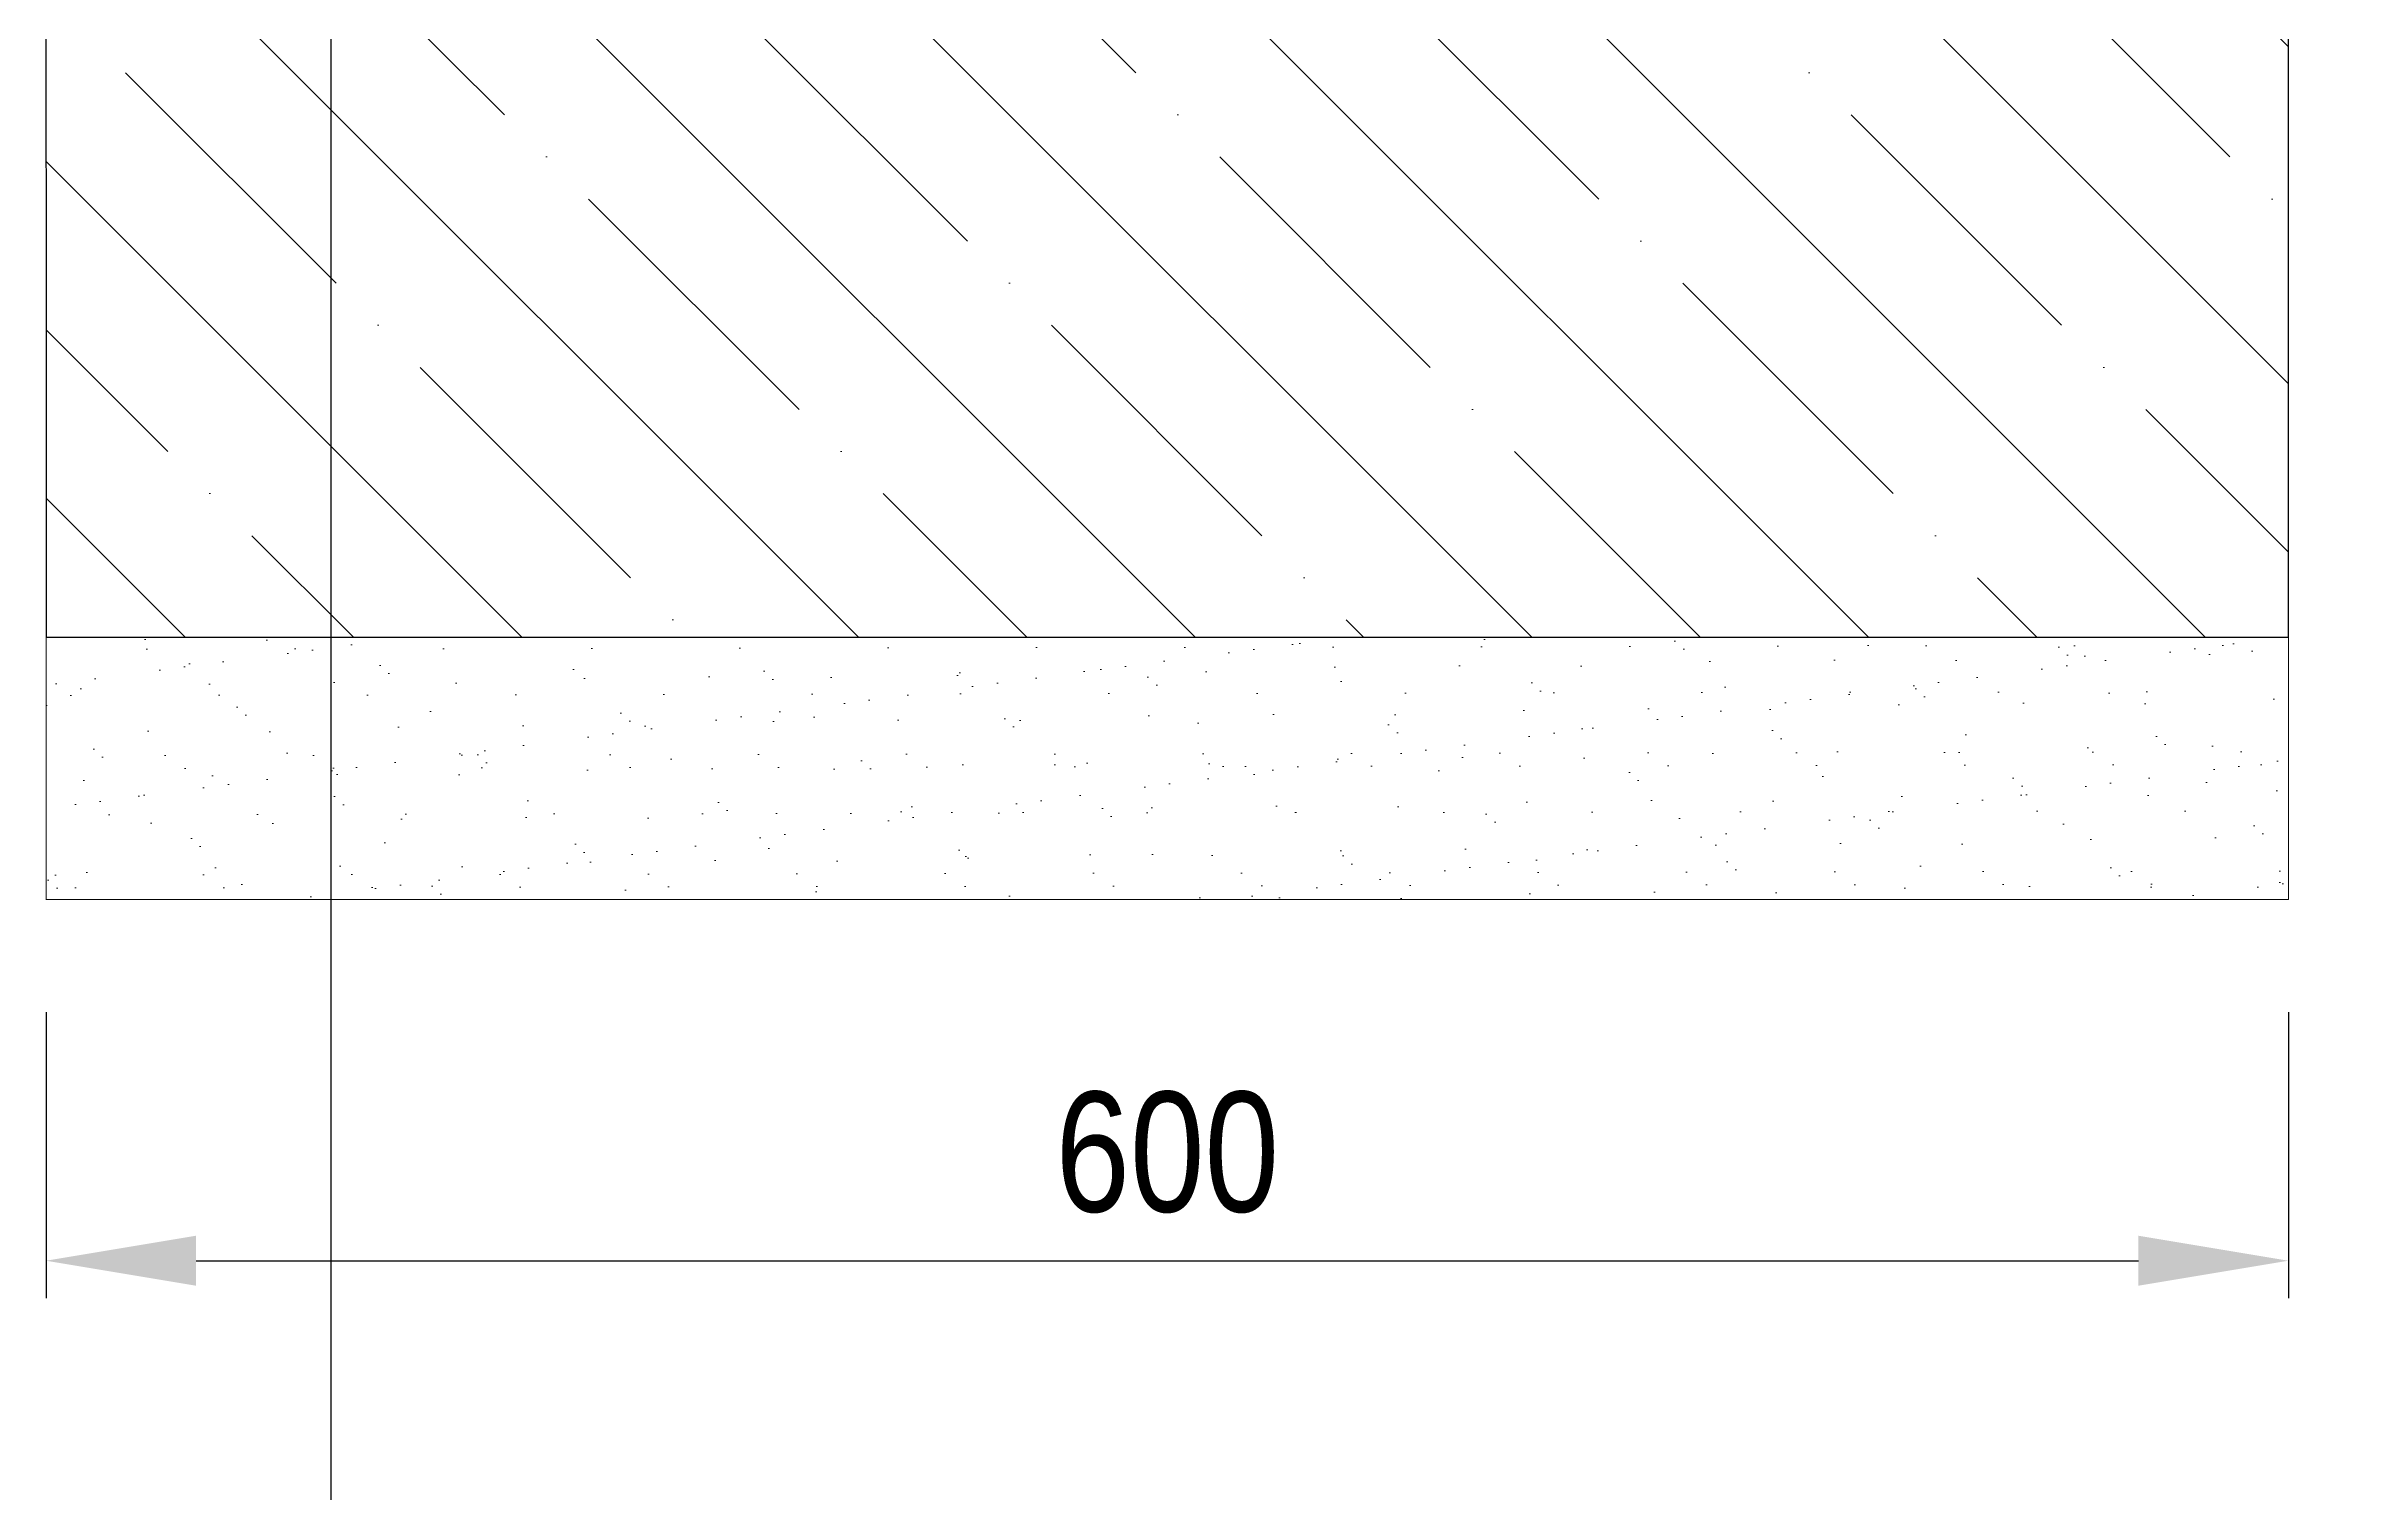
# Model space of a CAD drawing. Header units: millimetres. Extents: x 5064 to 11004, y 3085 to 7285.
# Drawn here: x 5388 to 6001, y 5032 to 5418 of the extents above; entities that cross this region are included whole.
import ezdxf

# ---------------------------------------------------------------- set-up
doc = ezdxf.new("R2010")
doc.units = ezdxf.units.MM
doc.header["$LTSCALE"] = 0.3
doc.layers.add('Nekreslit', color=6, linetype='Continuous', plot=False)
doc.layers.add('SRAFY', color=251, linetype='Continuous', lineweight=13)
doc.styles.add('SEACAD_Arial', font='arial.ttf', dxfattribs={"width": 0.8})
doc.dimstyles.new('ISO-25', dxfattribs={"dimtxt": 1.6, "dimasz": 2, "dimexe": 0.5, "dimexo": 1.5, "dimtad": 1, "dimdec": 0, "dimtxsty": 'SEACAD_Arial', "dimcen": 2, "dimadec": 0, "dimazin": 0, "dimtfac": 1, "dimtdec": 0, "dimtmove": 0, "dimatfit": 3, "dimfxl": 1, "dimarcsym": 0})

# ---------------------------------------------------------------- blocks, each defined once
blk = doc.blocks.new('*D139')
at = {"color": 0, "lineweight": -2, "transparency": 16777216}
for p, q in [((5388.45, 5160.09), (5388.45, 5083.79)), ((5986.49, 5160.09), (5986.49, 5083.79)), ((5428.45, 5093.79), (5946.49, 5093.79))]:
    blk.add_line(p, q, dxfattribs=at)
at = {"color": 0, "transparency": 16777216}
for points in [[(5428.45, 5100.46), (5428.45, 5087.12), (5388.45, 5093.79)], [(5946.49, 5100.46), (5946.49, 5087.12), (5986.49, 5093.79)]]:
    blk.add_solid(points, dxfattribs=at)
at = {"layer": 'Defpoints', "color": 0, "transparency": 16777216}
for p in [(5388.45, 5190.09), (5986.49, 5190.09), (5986.49, 5093.79)]:
    blk.add_point(p, dxfattribs=at)
at = {"color": 0, "transparency": 16777216, "insert": (5687.47, 5122.63), "char_height": 32, "attachment_point": 5, "style": 'SEACAD_Arial'}
blk.add_mtext('600', dxfattribs=at)

msp = doc.modelspace()

# ---------------------------------------------------------------- hatches: boundary and pattern name
at = {"layer": 'SRAFY'}
h = msp.add_hatch(dxfattribs=at)
h.set_pattern_fill('ANSI35', color=256, scale=10, angle=90)
h.set_pattern_definition([(135, (-1, 0), (-44.9013, -44.9013), []), (135, (-1, 44.9), (-44.9013, -44.9013), [79.375, -15.875, 0, -15.875])])
h.paths.add_polyline_path([(5986.49, 5510.09), (5463.41, 5510.38), (5463.41, 5260.09), (5986.49, 5260.09)])
h.paths.add_polyline_path([(5463.41, 5510.38), (5388.4, 5510.42), (5388.44, 5260.08), (5436.41, 5260.1, 2.414211), (5436.4, 5260.11, 0.414214), (5436.41, 5260.1), (5463.41, 5260.1)])
h = msp.add_hatch(dxfattribs=at)
h.set_pattern_fill('AR-SAND', color=256, scale=0.5)
h.set_pattern_definition([(37.5, (-1, 0), (-0.800016, 24.47066), [0, -19.304, 0, -21.59, 0, -20.6375]), (7.5, (-1, 0), (22.47616, 35.84126), [0, -10.414, 0, -17.399, 0, -6.6675]), (327.5, (-16.62, 0), (39.54962, 0.07186), [0, -6.35, 0, -22.86, 0, -29.845]), (317.5, (-16.62, 0), (38.17782, 11.14647), [0, -3.175, 0, -14.986, 0, -17.145])])
h.paths.add_polyline_path([(5986.49, 5190.12), (5986.49, 5260.11), (5388.44, 5260.11), (5388.43, 5190.12)])

# ---------------------------------------------------------------- linework, layer by layer
msp.add_lwpolyline([(5388.44, 5260.08), (5986.49, 5260.09), (5986.49, 5510.09), (5388.4, 5510.42)], close=True)
at = {"color": 7, "linetype": 'Continuous'}
msp.add_circle((5436.41, 5260.11), 0.01, dxfattribs=at)
at = {"layer": 'Nekreslit'}
msp.add_lwpolyline([(5464.41, 3285.28), (9504.41, 3285.28), (9504.41, 6885.28), (5464.41, 6885.28)], close=True, dxfattribs=at)
at = {"layer": 'SRAFY'}
for p, q in [((5388.46, 5260.08), (5388.45, 5190.09)), ((5986.49, 5260.11), (5986.49, 5190.12)), ((5388.45, 5190.12), (5986.49, 5190.12))]:
    msp.add_line(p, q, dxfattribs=at)

# ---------------------------------------------------------------- dimensions: what is measured, and where the dimension line sits
dim = msp.add_linear_dim(base=(5986.49, 5093.79), p1=(5388.45, 5190.09), p2=(5986.49, 5190.09), dimstyle='ISO-25', override={"dimscale": 0, "dimrnd": 10, "dimtix": 0, "dimtofl": 1, "dimtmove": 0, "dimatfit": 3})
dim.commit()
dim.dimension.update_dxf_attribs({"geometry": '*D139', "text_midpoint": (5687.47, 5122.63)})

doc.saveas('drawing.dxf')
